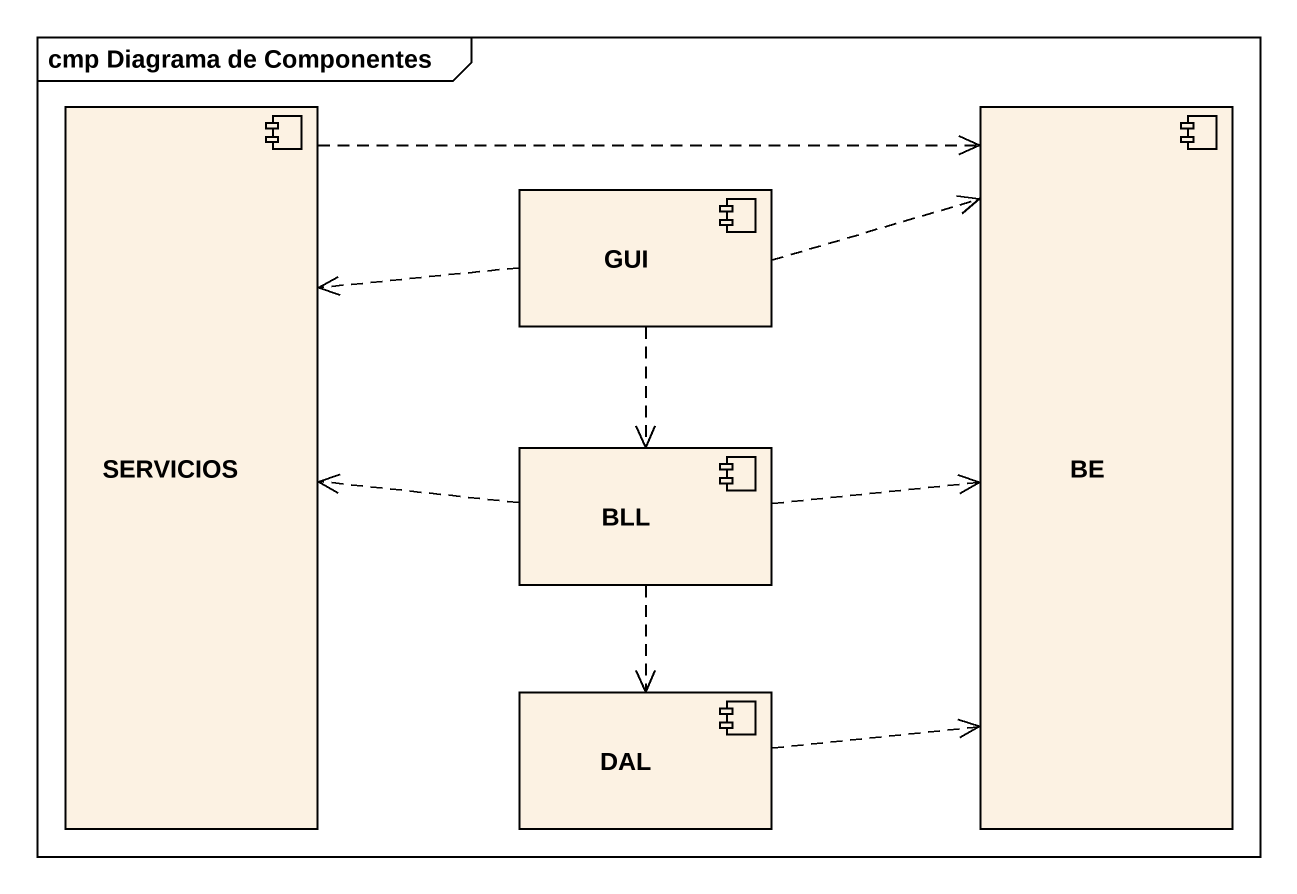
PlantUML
@startuml
mainframe cmp Diagrama de Componentes
component SERVICIOS
component BE
component GUI
component BLL
component DAL
SERVICIOS .right.> BE
GUI .left.> SERVICIOS
GUI .right.> BE
GUI ..> BLL
BLL .left.> SERVICIOS
BLL .right.> BE
BLL ..> DAL
DAL .up.> BE
@enduml
